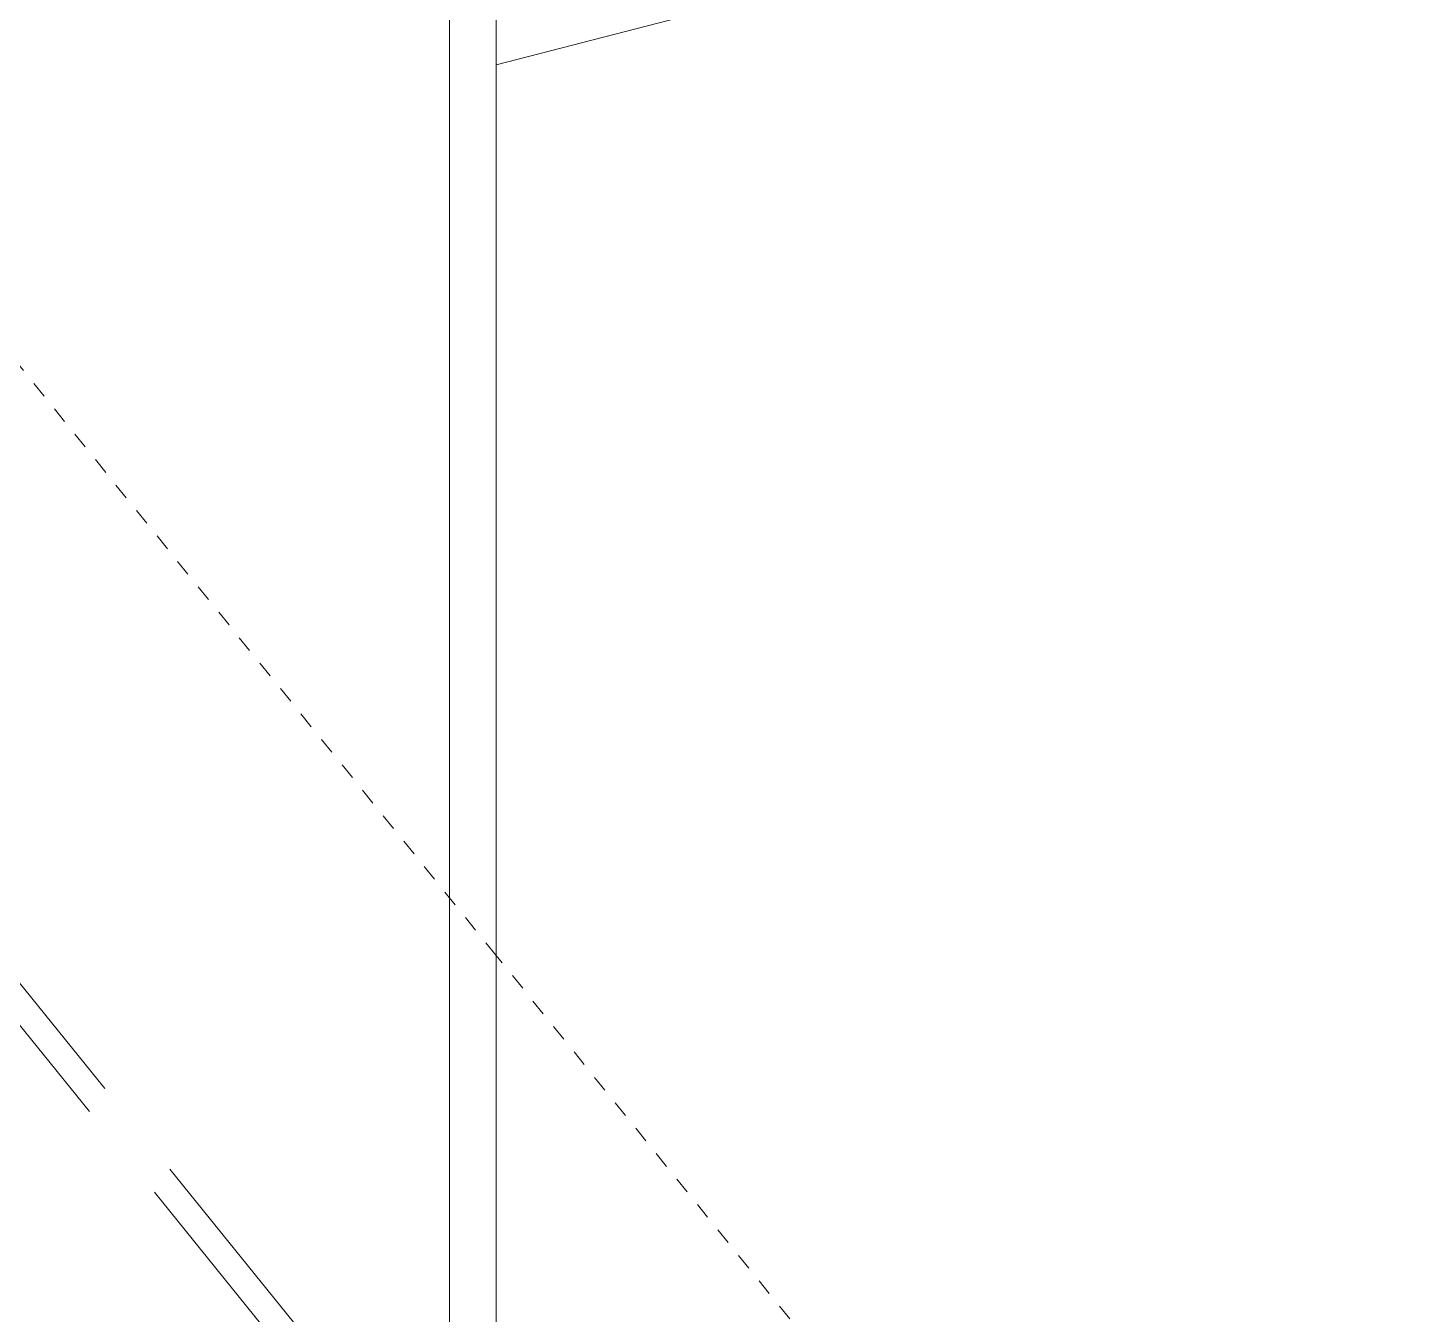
# Model space of a CAD drawing. Header units: inches. Extents: x -6 to 195, y -3 to 126.
# Drawn here: x 117.98 to 126.41, y 51.63 to 59.51 of the extents above; entities that cross this region are included whole.
import ezdxf

# ---------------------------------------------------------------- set-up
doc = ezdxf.new("R2010")
doc.units = ezdxf.units.IN
doc.linetypes.add('HIDDEN', pattern=[1.905, 1.27, -0.635])
doc.layers.add('ZANO_R', color=7, linetype='Continuous', lineweight=0)
doc.layers.add('ZANO_R_przerywana', color=250, linetype='HIDDEN', lineweight=0)

msp = doc.modelspace()

# ---------------------------------------------------------------- linework, layer by layer
at = {"layer": 'ZANO_R'}
for p, q in [((120.84358, 59.27768), (120.84358, 60.5635)), ((120.55813, 47.49985), (120.55813, 60.1652)), ((122.52829, 59.7128), (120.84358, 59.27768)), ((120.84358, 59.27768), (120.84358, 47.5767))]:
    msp.add_line(p, q, dxfattribs=at)
at = {"layer": 'ZANO_R_przerywana', "ltscale": 0.05}
for p, q in [((120.84358, 53.82747), (116.42581, 59.29725)), ((126.40892, 46.93685), (120.84358, 53.82747))]:
    msp.add_line(p, q, dxfattribs=at)
at = {"layer": 'ZANO_R_przerywana'}
for p, q in [((120.84358, 50.05079), (115.16398, 57.08289)), ((115.16398, 56.82573), (122.31854, 47.96743))]:
    msp.add_line(p, q, dxfattribs=at)

doc.saveas('drawing.dxf')
